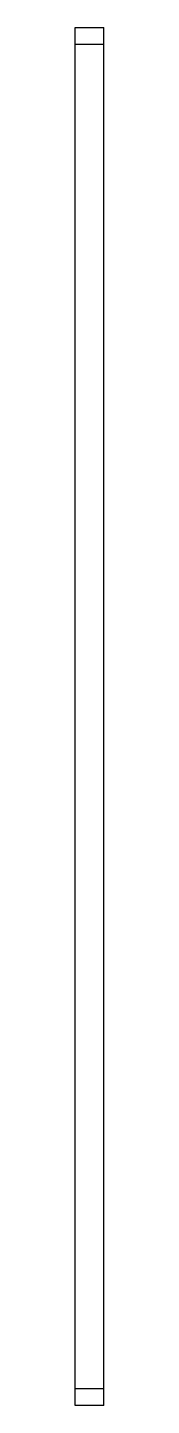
# Paper-space layout '_Right' of a CAD drawing. Header units: millimetres. Extents: x -5 to 0, y -132 to 111.
import ezdxf

# ---------------------------------------------------------------- set-up
doc = ezdxf.new("R2010")
doc.units = ezdxf.units.MM

psp = doc.layouts.new('_Right')

# ---------------------------------------------------------------- linework, layer by layer
at = {"color": 7, "linetype": 'Continuous', "lineweight": 25}
for p, q in [((-5, -131.6), (-5, 111)), ((-5, 111), (0, 111)), ((0, -131.6), (0, 111)), ((0, 108), (-5, 108)), ((-5, -128.6), (0, -128.6)), ((0, -131.6), (-5, -131.6))]:
    psp.add_line(p, q, dxfattribs=at)

doc.saveas('drawing.dxf')
